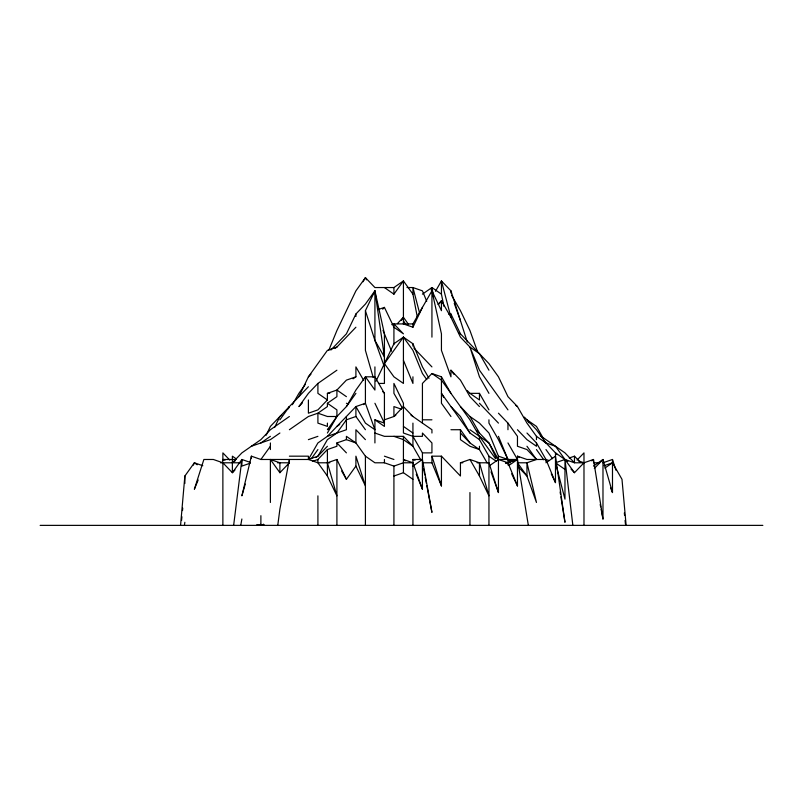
<?xml version="1.0" encoding="UTF-8"?>
<svg xmlns="http://www.w3.org/2000/svg" width="803" height="803" viewBox="0 0 803 803"><rect width="100%" height="100%" fill="white"/><g stroke="black" fill="none" stroke-linecap="round" stroke-linejoin="round"><path stroke-width="1.2" d="M180.565 525.373L184.861 476.018L194.366 462.789L202.818 465.73M222.551 463.211L222.873 459.477L235.941 459.477M181.558 520.444L181.91 516.751M182.502 510.588L182.743 508.118M233.643 525.373L241.884 459.477L250.325 462.418M277.768 525.373L279.896 509.082L289.391 459.477L289.391 462.789L279.896 472.706L270.39 459.477L270.39 502.467M184.399 525.373L184.861 522.301M240.739 525.373L241.884 518.999M327.403 446.257L317.908 456.174L308.402 459.477L260.885 459.477L251.379 456.174L241.884 495.852L245.276 484.048M431.171 289.923L431.934 287.544L441.439 294.159L443.939 306.344M193.413 465.098L194.366 462.789L197.217 464.776M198.17 479.983L194.366 489.238L203.872 459.477L213.377 459.477L222.873 462.789L232.378 472.706L234.968 470.006M328.829 350.198L336.909 330.525L355.91 290.847L365.415 277.627L374.921 287.544L393.922 287.544L403.427 280.93L412.933 294.159L417.329 317.145M266.164 435.236L270.39 426.413L308.402 386.735M274.616 427.517L279.896 416.496L281.793 415.171M288.337 408.777L289.391 406.579L279.896 419.808M298.897 396.662L308.402 376.818L327.403 350.369L336.909 347.057L355.91 327.222M378.484 383.432L384.426 383.432L384.426 333.837L374.921 290.847L365.415 304.076L355.91 313.993L346.414 333.837L330.856 350.068M365.415 310.691L374.921 290.847L384.426 356.984L374.921 340.452L365.415 310.691L365.415 350.369L373.224 377.53M375.975 381.224L393.922 343.754L403.427 337.14L412.933 343.754L422.428 366.901L428.963 378.263M403.427 323.92L412.933 327.222L422.428 307.388M292.362 404.722L298.897 393.35L305.471 384.195M363.036 281.763L365.415 277.627L366.469 279.825M329.782 462.789L317.908 462.789L308.402 459.477L317.908 442.945L327.403 436.34L355.91 406.579L365.415 403.267L365.415 376.818L374.921 376.818L384.426 393.35L384.426 426.413L374.921 419.808L374.921 442.945M327.403 433.028L336.909 416.496L346.414 406.579L355.91 393.35M346.414 406.579L355.91 390.047L365.415 376.818L374.921 390.047L374.921 366.901M412.933 327.222L412.933 323.92L431.934 290.847L441.439 310.691L441.439 300.774L437.986 304.377M435.497 291.268L441.439 280.93L450.945 290.847L467.286 342.038M260.885 459.477L270.39 446.257M384.426 287.544L393.922 294.159L403.427 280.93L403.427 324.221M401.239 320.357L403.427 317.305L408.546 324.422M363.639 380.331L355.91 366.901L355.91 376.818L346.414 380.13L336.909 390.047L336.909 396.662L327.403 403.267L336.909 409.881L336.909 416.496L327.403 429.725L329.31 428.4M311.323 458.714L317.908 449.56M403.427 337.14L384.426 363.598L393.922 376.818L403.427 383.432L403.427 337.14L412.933 350.369L422.428 373.515L426.815 379.618M439.241 303.825L441.439 300.774L450.945 317.305L460.44 337.14L469.946 347.057L479.451 353.671L488.947 370.203M341.656 471.05L346.414 479.321L355.91 466.091L355.91 456.174L365.415 485.935L355.91 466.091M263.846 525.292L260.423 525.242L263.846 525.292L263.655 524.319M257.833 525.303L256.88 525.202L260.644 525.313L260.824 524.299L260.694 525.323L257.201 524.831M262.27 525.272L262.762 524.73M308.402 376.818L310.992 374.118M382.69 309.185L384.426 307.388L393.922 327.222L403.427 333.837L393.922 323.92L391.814 324.653M336.909 370.203L317.908 383.432L308.402 393.35L298.897 406.579L302.35 402.976M397.385 323.619L403.427 317.305M346.414 396.662L336.909 390.047L327.403 393.35L327.403 399.964L317.908 409.881L308.402 413.194L308.402 399.964M312.628 461.313L317.908 459.477L327.403 449.56L336.909 446.257L336.909 442.945L346.414 439.642L355.91 442.945L365.415 456.174L374.921 462.789L384.426 462.789L393.922 466.091L403.427 462.789L412.933 462.789L422.428 489.238L422.428 452.872L412.933 436.34L403.427 433.028L403.427 403.267L393.922 383.432L393.922 393.35L402.243 407.814M450.945 393.35L441.439 376.818L431.934 373.515L422.428 383.432L422.428 423.111M577.066 460.079L583.982 452.872L583.982 525.373M571.023 469.103L574.476 472.706L583.982 462.789L593.477 459.477L602.983 518.999L602.983 459.477L593.477 466.091M594.34 468.5L602.983 459.477L612.488 492.55L612.488 459.477L602.983 462.789M335.012 348.382L336.909 347.057M422.428 294.159L431.934 287.544L433.479 296.156M289.391 416.496L270.39 429.725L260.885 439.642L241.884 452.872L232.378 462.789L235.229 460.802M260.885 442.945L270.39 436.34M353.059 378.805L355.91 376.818M279.896 433.028L270.39 439.642L251.379 446.257M289.391 429.725L308.402 416.496L317.908 413.194L327.403 406.579L327.403 403.267M363.518 404.592L365.415 403.267L374.921 429.725L365.415 423.111L355.91 406.579L355.91 416.496L365.415 429.725M336.909 426.413L339.759 424.436M316.001 457.499L317.908 456.174L327.403 439.642L336.909 433.028L346.414 419.808L355.91 416.496M395.829 415.171L393.922 416.496L384.426 419.808M412.933 466.091L422.428 459.477L431.934 512.384L426.835 485.775M489.9 465.429L498.452 459.477L517.463 459.477L528.354 525.373M508.911 465.429L517.463 459.477L507.958 442.945M545.97 462.789L555.475 456.174L564.971 522.301L560.906 496.796M591.58 460.802L593.477 459.477L593.477 461.966M604.88 468.079L612.488 462.789L621.994 479.321L626.129 525.373M378.083 309.587L384.426 307.388M308.402 439.642L317.908 436.34M250.325 463.15L241.884 466.091L241.884 459.477L232.378 472.706L232.378 456.174L236.182 458.824M327.403 436.34L346.414 429.725L346.414 416.496M346.414 479.321L336.909 459.477L327.403 462.789L336.909 495.852L327.403 476.018L317.908 462.789L317.908 459.477M393.922 476.018L403.427 472.706L412.933 479.321M441.439 456.174L441.439 485.935L431.934 462.789L431.934 456.174L441.439 456.174L460.44 476.018L460.44 462.789L469.946 459.477L479.451 462.789L488.947 495.852L479.451 476.018L469.946 459.477M505.85 463.522L517.463 459.477M526.959 446.257L536.464 459.477L526.959 462.789L517.463 462.789L526.959 476.018L536.464 502.467L526.959 462.789L526.959 476.018L518.326 466.995M556.529 462.418L564.971 459.477L574.476 462.789L583.982 462.789L578.702 460.952M569.197 458.011L574.476 456.174L580.519 462.488M604.037 465.73L612.488 462.789M260.403 524.71L260.694 525.323L260.373 524.7L256.88 525.202M260.423 525.242L261.467 525.292M406.991 287.544L412.933 287.544L422.428 290.847L426.704 301.266M448.566 313.993L450.945 313.993L460.44 333.837L488.947 363.598L498.452 376.818L507.958 396.662L517.463 406.579L526.959 423.111L536.464 436.34L545.97 442.945L555.475 446.257L574.476 472.706M412.933 323.92L393.922 323.92L393.922 344.577M327.403 393.35L329.782 393.35M467.356 390.649L469.946 393.35L479.451 393.35L488.947 409.881M336.909 416.496L327.403 416.496L317.908 413.194L317.908 423.111L327.403 426.413L327.403 423.111M422.428 419.808L431.934 419.808M450.945 429.725L460.44 429.725L469.946 442.945L479.451 449.56L487.17 462.99M420.652 459.687L412.933 446.257L403.427 436.34L384.426 436.34L374.921 433.028M412.933 436.34L422.428 436.34L422.428 433.028L431.934 442.945L431.934 452.872L422.428 452.872M289.391 456.174L308.402 456.174L308.402 459.477M412.933 525.373L412.933 459.477L422.428 459.477M549.132 460.581L545.97 459.477L526.959 459.477L517.463 456.174L517.463 485.935L511.652 473.81M220.504 462.789L240.689 462.789M277.517 462.789L289.391 462.789M422.428 462.789L431.934 462.789M460.44 462.789L462.819 462.789M477.072 462.789L488.947 462.789L498.452 492.55L498.452 456.174L488.947 433.028L479.451 423.111L469.946 416.496L460.44 406.579M505.579 462.789L510.337 462.789M593.477 462.789L599.419 462.789M40.15 525.373L762.85 525.373M262.972 525.242L262.44 525.122L263.354 525.282L263.444 524.309L263.816 525.262M401.319 409.149L393.922 406.579L393.922 416.496L403.427 406.579L412.933 416.496M346.414 403.267L348.522 404.009M498.452 456.174L513.237 461.313M374.921 419.808L384.426 423.111L374.921 403.267M393.922 436.34L403.427 439.642L412.933 446.257L412.933 423.111M412.933 459.477L415.041 460.219M412.933 462.789L403.427 459.477L405.324 460.802M384.426 456.174L393.922 459.477M270.39 459.477L279.896 462.789L279.896 472.706M222.873 459.477L224.991 460.219M458.543 332.512L460.44 333.837M515.556 405.254L517.463 406.579M540.268 435.678L564.971 452.872L574.476 462.789L574.476 456.174M469.946 393.35L479.451 399.964L479.451 393.35M567.821 461.464L555.475 452.872L555.475 482.623L551.249 473.81M431.934 373.515L441.439 380.13L469.946 419.808L479.451 436.34L495.531 458.714M556.419 463.451L564.971 469.404M517.463 456.174L519.36 457.499M469.946 429.725L488.947 442.945L498.452 459.477L507.958 462.789L517.463 485.935M443.818 397.485L441.439 393.35L469.946 433.028L479.451 439.642L488.947 456.174L496.555 461.464M411.026 415.171L431.934 429.725L431.934 433.028M403.427 426.413L412.933 433.028M327.403 399.964L317.908 393.35L317.908 383.432M524.369 417.098L536.464 429.725L545.97 442.945M544.243 441.148L557.202 454.669M526.959 433.028L536.464 442.945L545.97 459.477L555.475 482.623M517.463 429.725L526.959 439.642L536.464 446.257L536.464 442.945M498.452 413.194L507.958 423.111L517.463 436.34L517.463 446.257L526.959 449.56L536.464 459.477M431.934 290.847L441.439 333.837L441.439 350.369L450.945 376.818L450.945 370.203L460.44 380.13L469.946 396.662L479.451 406.579M479.451 403.267L498.452 423.111M413.796 347.96L431.934 366.901M476.862 430.328L488.947 442.945L496.344 458.383M450.945 406.579L460.44 416.496L469.946 433.028M460.44 433.028L469.946 442.945M382.69 391.553L384.426 393.35M365.415 439.642L355.91 429.725L355.91 442.945L346.414 436.34L346.414 439.642M336.909 442.945L346.414 452.872M229.788 460.079L222.873 452.872L222.873 460.31M529.157 422.86L526.959 419.808L536.464 426.413L543.591 438.819M545.97 449.56L552.544 458.714M507.958 409.881L479.451 370.203L469.946 347.057L479.451 376.818L488.947 393.35M536.464 449.56L543.772 459.738M450.945 370.203L453.866 374.278M510.146 462.538L507.958 459.477L498.452 439.642L488.947 423.111L488.947 419.808M450.945 416.496L441.439 403.267L441.439 376.818M451.537 295.193L460.44 310.691L469.946 330.525L477.795 352.376M469.946 416.496L479.451 433.028M403.427 320.608L405.214 323.709M610.591 487.913L612.488 492.55M498.452 436.34L507.958 459.477L507.958 464.987M403.427 360.286L412.933 383.432L412.933 376.818M383.001 330.364L391.553 351.192M416.255 474.192L422.428 489.238M454.247 303.363L460.44 320.608M491.014 471.843L498.452 492.55M384.005 365.746L374.921 340.452L374.921 290.847M612.488 459.477L615.911 470.197M431.934 456.174L441.439 485.935M556.108 465.208L564.971 499.155L564.971 459.477L572.86 525.373M450.302 314.876L441.439 280.93L441.439 294.159M419.578 313.009L412.933 287.544L412.933 294.159M600.202 504.485L600.664 506.904M601.126 509.323L602.983 518.999M422.669 463.993L423.131 466.413M423.593 468.832L424.747 474.884M425.219 477.303L426.373 483.356M560.123 491.938L560.514 494.367M624.332 512.916L624.583 515.406M625.075 520.394L625.447 524.128M545.97 459.477L545.97 461.685M536.464 436.34L536.464 439.642M507.958 423.111L507.958 429.725M488.947 456.174L488.947 525.373M479.451 436.34L479.451 439.642M479.451 446.257L479.451 449.56L469.946 446.257L460.44 439.642L460.44 429.725M479.451 462.789L479.451 476.018M469.946 492.55L469.946 525.373M450.945 290.847L450.945 293.055M450.945 313.993L450.945 317.305M431.934 287.544L431.934 337.14M412.933 343.754L412.933 346.113M403.427 436.34L403.427 472.706M393.922 287.544L393.922 294.159M393.922 466.091L393.922 525.373M384.426 459.477L384.426 462.789M365.415 456.174L365.415 525.373M355.91 313.993L355.91 316.472M336.909 459.477L336.909 525.373M327.403 449.56L327.403 476.018M317.908 495.852L317.908 525.373M270.39 442.945L270.39 449.56M260.885 515.687L260.885 525.373M251.379 456.174L251.379 458.383M222.873 462.789L222.873 525.373M184.861 476.018L184.861 483.456"/></g></svg>
